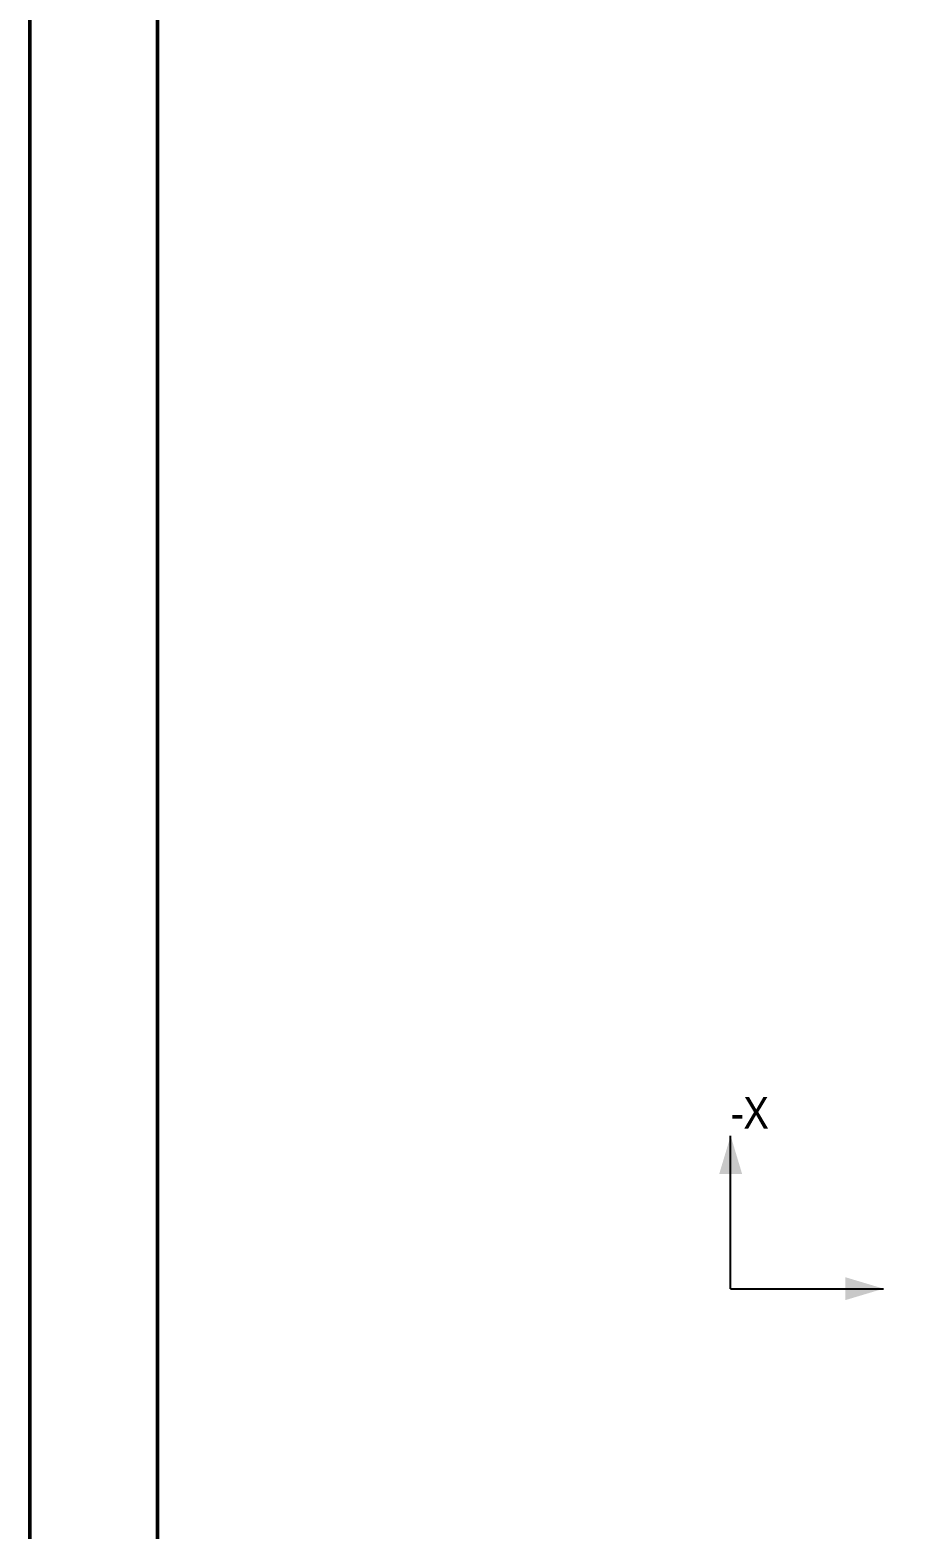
# Model space of a CAD drawing. Header units: millimetres. Extents: x -11795 to 47768, y 22971 to 65021.
# Drawn here: x -11795 to -8396, y 43978 to 49860 of the extents above; entities that cross this region are included whole.
import ezdxf

# ---------------------------------------------------------------- set-up
doc = ezdxf.new("R2010")
doc.units = ezdxf.units.MM
doc.layers.add('AXES', color=6, linetype='Continuous', lineweight=25)
doc.layers.add('FRAME', color=7, linetype='Continuous', lineweight=50)
doc.styles.add('OpenSans', font='OpenSans-Regular.ttf')

msp = doc.modelspace()

# ---------------------------------------------------------------- linework, layer by layer
at = {"layer": 'AXES'}
for q in [(-9044.6, 45521.4), (-8444.6, 44921.4)]:
    msp.add_line((-9044.6, 44921.4), q, dxfattribs=at)
for points in [[(-9044.6, 45521.4), (-9089.6, 45371.4), (-8999.6, 45371.4)], [(-8444.6, 44921.4), (-8594.6, 44966.4), (-8594.6, 44876.4)]]:
    msp.add_solid(points, dxfattribs=at)
at = {"layer": 'FRAME'}
for points in [[(-11794.6, 22971.3), (47655.4, 22971.3), (47655.4, 65021.3), (-11794.6, 65021.3)], [(-11294.6, 23471.3), (47155.4, 23471.3), (47155.4, 64521.3), (-11294.6, 64521.3)]]:
    msp.add_lwpolyline(points, close=True, dxfattribs=at)

# ---------------------------------------------------------------- texts
at = {"layer": 'AXES', "style": 'OpenSans'}
msp.add_text('-X', height=125, dxfattribs=at).set_placement((-9044.6, 45548.9))

doc.saveas('drawing.dxf')
